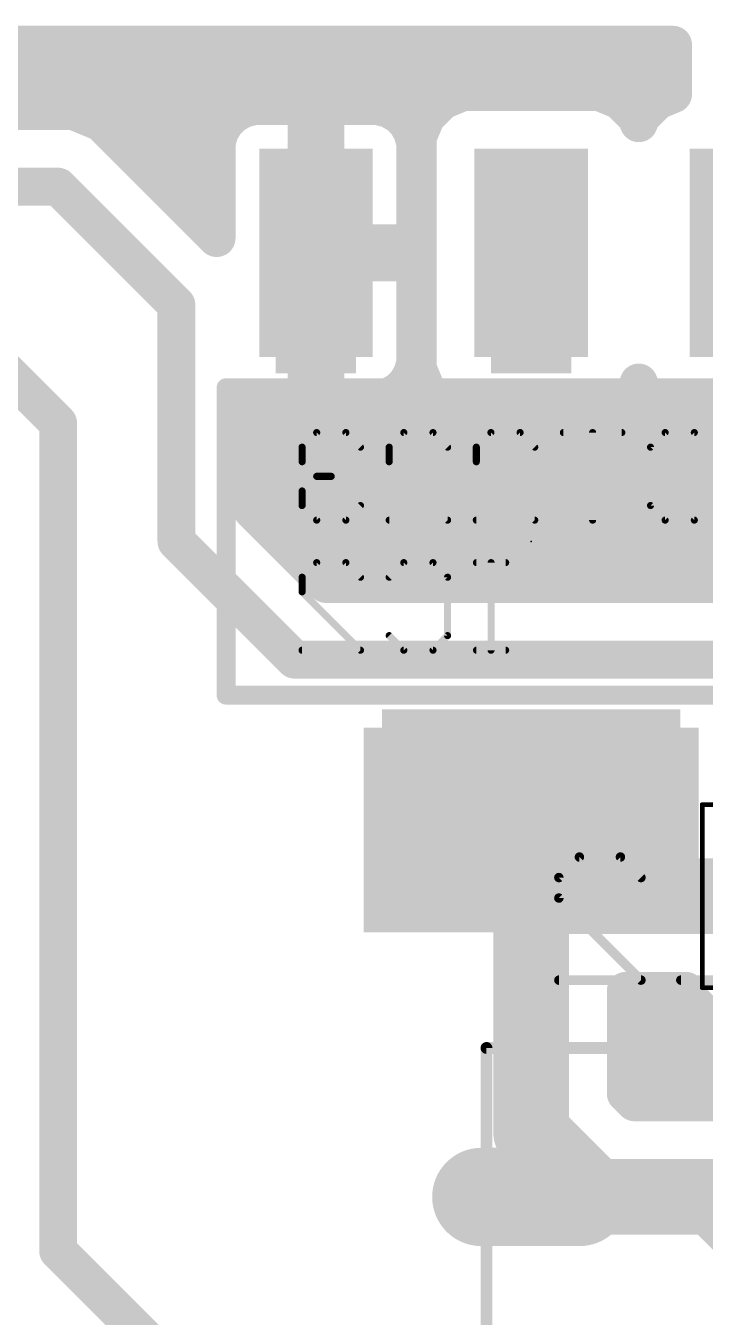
# Model space of a CAD drawing. Extents: x -0.2 to 52.3, y -1.5 to 54.9.
# Drawn here: x 17.43 to 24.73, y 22.15 to 36.02 of the extents above; entities that cross this region are included whole.
import ezdxf

# ---------------------------------------------------------------- set-up
doc = ezdxf.new("R2010")
doc.units = 0
for name, color, linetype in [('16', 175, 'CONTINUOUS'), ('17', 82, 'CONTINUOUS'), ('21', 253, 'CONTINUOUS'), ('22', 253, 'CONTINUOUS'), ('24', 7, 'CONTINUOUS'), ('26', 253, 'CONTINUOUS'), ('28', 253, 'CONTINUOUS'), ('40', 175, 'CONTINUOUS'), ('52', 253, 'CONTINUOUS')]:
    doc.layers.add(name, color=color, linetype=linetype)

# ---------------------------------------------------------------- blocks, each defined once
blk = doc.blocks.new('RECT')
blk.add_solid([(-0.5, -0.5), (0.5, -0.5), (-0.5, 0.5), (0.5, 0.5)])
blk = doc.blocks.new('OFFSETP100')
at = {"const_width": 1}
blk.add_lwpolyline([(0, 0), (1, 0)], dxfattribs=at)
at = {"const_width": 0.5}
for points in [[(0, 0.25, 1), (0, -0.25)], [(1, -0.25, 1), (1, 0.25)]]:
    blk.add_lwpolyline(points, format="xyb", dxfattribs=at)

msp = doc.modelspace()

# ---------------------------------------------------------------- linework, layer by layer
at = {"layer": '16'}
for points, const_width in [([(2.91, 35.7632), (24.384, 35.7632)], 0.4064), ([(2.9608, 35.814), (24.384, 35.814)], 0.4064), ([(24.384, 35.814), (24.384, 35.2826)], 0.4064), ([(2.5036, 35.3568), (24.384, 35.3568)], 0.4064), ([(22.1291, 35.306), (21.9051, 35.2132)], 0.4064), ([(23.5909, 35.306), (22.1291, 35.306)], 0.4064), ([(23.8149, 35.2132), (23.5909, 35.306)], 0.4064), ([(21.9051, 35.2132), (21.7336, 35.0417)], 0.4064), ([(23.9864, 35.0417), (23.8149, 35.2132)], 0.4064), ([(24.2165, 35.2132), (24.045, 35.0417)], 0.4064), ([(24.384, 35.2826), (24.2165, 35.2132)], 0.4064), ([(17.9417, 35.1028), (4.9183, 35.1028)], 0.4064), ([(18.2404, 34.9791), (17.9417, 35.1028)], 0.4064), ([(19.6583, 35.0622), (19.5731, 34.9771)], 0.4064), ([(19.7625, 35.1224), (19.6583, 35.0622)], 0.4064), ([(19.8788, 35.1536), (19.7625, 35.1224)], 0.4064), ([(20.447, 35.1536), (19.8788, 35.1536)], 0.4064), ([(20.447, 33.6804), (20.447, 35.1536)], 0.4064), ([(21.2184, 35.1536), (20.6502, 35.1536)], 0.4064), ([(20.6502, 35.1536), (20.6502, 33.6804)], 0.4064), ([(21.3347, 35.1224), (21.2184, 35.1536)], 0.4064), ([(21.4389, 35.0622), (21.3347, 35.1224)], 0.4064), ([(21.5241, 34.9771), (21.4389, 35.0622)], 0.4064), ([(21.7336, 35.0417), (21.6408, 34.8177)], 0.4064), ([(24.0157, 34.971), (23.9864, 35.0417)], 0.4064), ([(24.045, 35.0417), (24.0157, 34.971)], 0.4064), ([(18.4691, 34.7504), (18.2404, 34.9791)], 0.4064), ([(18.2691, 34.9504), (19.5577, 34.9504)], 0.4064), ([(19.5731, 34.9771), (19.513, 34.8729)], 0.4064), ([(20.447, 34.9504), (20.6502, 34.9504)], 0.4064), ([(21.5842, 34.8729), (21.5241, 34.9771)], 0.4064), ([(21.5395, 34.9504), (21.6958, 34.9504)], 0.4064), ([(19.4818, 33.7377), (18.4691, 34.7504)], 0.4064), ([(19.513, 34.8729), (19.4818, 34.7566)], 0.4064), ([(19.4818, 34.7566), (19.4818, 33.7377)], 0.4064), ([(21.6154, 34.7566), (21.5842, 34.8729)], 0.4064), ([(21.6154, 33.6804), (21.6154, 34.7566)], 0.4064), ([(21.6408, 34.8177), (21.6408, 32.3399)], 0.4064), ([(18.6755, 34.544), (19.4818, 34.544)], 0.4064), ([(20.447, 34.544), (20.6502, 34.544)], 0.4064), ([(21.6154, 34.544), (21.6408, 34.544)], 0.4064), ([(17.78, 34.29), (5.08, 34.29)], 0.4064), ([(19.05, 33.02), (17.78, 34.29)], 0.4064), ([(19.0819, 34.1376), (19.4818, 34.1376)], 0.4064), ([(20.447, 34.1376), (20.6502, 34.1376)], 0.4064), ([(21.6154, 34.1376), (21.6408, 34.1376)], 0.4064), ([(20.447, 33.7312), (20.6502, 33.7312)], 0.4064), ([(20.6502, 33.6804), (20.447, 33.6804)], 0.4064), ([(20.6502, 33.4772), (20.6502, 33.6804)], 0.4064), ([(20.6502, 33.6804), (21.6154, 33.6804)], 0.4064), ([(21.6154, 33.7312), (21.6408, 33.7312)], 0.4064), ([(20.447, 32.004), (20.447, 33.4772)], 0.4064), ([(20.447, 33.4772), (20.6502, 33.4772)], 0.4064), ([(20.6502, 33.4772), (20.6502, 32.004)], 0.4064), ([(21.6154, 33.4772), (20.6502, 33.4772)], 0.4064), ([(21.6154, 32.401), (21.6154, 33.4772)], 0.4064), ([(20.447, 33.3248), (20.6502, 33.3248)], 0.4064), ([(21.6154, 33.3248), (21.6408, 33.3248)], 0.4064), ([(17.78, 31.75), (16.51, 33.02)], 0.4064), ([(19.05, 30.48), (19.05, 33.02)], 0.4064), ([(20.447, 32.9184), (20.6502, 32.9184)], 0.4064), ([(21.6154, 32.9184), (21.6408, 32.9184)], 0.4064), ([(20.447, 32.512), (20.6502, 32.512)], 0.4064), ([(21.5842, 32.2847), (21.6154, 32.401)], 0.4064), ([(21.6154, 32.512), (21.6408, 32.512)], 0.4064), ([(21.5241, 32.1805), (21.5842, 32.2847)], 0.4064), ([(21.6408, 32.3399), (21.7336, 32.1159)], 0.4064), ([(21.4389, 32.0953), (21.5241, 32.1805)], 0.4064), ([(21.7336, 32.1159), (21.9051, 31.9444)], 0.4064), ([(23.8149, 31.9444), (23.9864, 32.1159)], 0.4064), ([(23.9864, 32.1159), (24.0157, 32.1866)], 0.4064), ([(24.0157, 32.1866), (24.045, 32.1159)], 0.4064), ([(24.045, 32.1159), (24.2165, 31.9444)], 0.4064), ([(19.8628, 30.8167), (19.8628, 32.0083)], 0.4064), ([(19.8628, 32.0083), (19.8788, 32.004)], 0.4064), ([(19.8788, 32.004), (20.447, 32.004)], 0.4064), ([(20.447, 32.1056), (20.6502, 32.1056)], 0.4064), ([(20.6502, 32.004), (21.2184, 32.004)], 0.4064), ([(21.2184, 32.004), (21.3347, 32.0352)], 0.4064), ([(21.3347, 32.0352), (21.4389, 32.0953)], 0.4064), ([(21.4492, 32.1056), (21.7439, 32.1056)], 0.4064), ([(23.9761, 32.1056), (24.0553, 32.1056)], 0.4064), ([(21.9051, 31.9444), (22.1291, 31.8516)], 0.4064), ([(22.1291, 31.8516), (23.5909, 31.8516)], 0.4064), ([(23.5909, 31.8516), (23.8149, 31.9444)], 0.4064), ([(24.2165, 31.9444), (24.4405, 31.8516)], 0.4064), ([(24.4405, 31.8516), (25.9023, 31.8516)], 0.4064), ([(17.78, 22.86), (17.78, 31.75)], 0.4064), ([(19.8628, 31.6992), (40.6148, 31.6992)], 0.4064), ([(19.8628, 31.2928), (40.5384, 31.2928)], 0.4064), ([(19.8628, 30.8864), (40.5384, 30.8864)], 0.4064), ([(20.6567, 30.0228), (19.8628, 30.8167)], 0.4064), ([(20.32, 29.21), (19.05, 30.48)], 0.4064), ([(20.1995, 30.48), (40.5384, 30.48)], 0.4064), ([(20.6059, 30.0736), (40.5384, 30.0736)], 0.4064), ([(34.4517, 30.0228), (20.6567, 30.0228)], 0.4064), ([(34.29, 29.21), (20.32, 29.21)], 0.4064), ([(22.86, 26.67), (22.86, 27.381)], 0.8128), ([(22.86, 24.13), (22.86, 26.67)], 0.8128), ([(25.72, 26.67), (22.86, 26.67)], 0.8128), ([(23.876, 24.5508), (23.876, 25.654)], 0.4064), ([(23.876, 25.654), (24.5204, 25.654)], 0.4064), ([(23.876, 25.6032), (24.5414, 25.6032)], 0.4064), ([(24.5204, 25.654), (24.5532, 25.5747)], 0.4064), ([(24.5532, 25.5747), (24.7247, 25.4032)], 0.4064), ([(24.7247, 25.4032), (24.9487, 25.3104)], 0.4064), ([(23.876, 25.1968), (35.5964, 25.1968)], 0.4064), ([(23.876, 24.7904), (36.0028, 24.7904)], 0.4064), ([(23.9708, 24.456), (23.876, 24.5508)], 0.4064), ([(25.0221, 24.456), (23.9708, 24.456)], 0.4064), ([(23.55, 23.44), (22.86, 24.13)], 0.8128), ([(23.38, 23.44), (23.55, 23.44)], 0.8128), ([(23.38, 23.44), (24.82, 23.44)], 0.8128), ([(24.82, 23.44), (25.4, 22.86)], 0.8128), ([(19.2, 21.44), (17.78, 22.86)], 0.4064)]:
    msp.add_lwpolyline(points, dxfattribs=dict(at, const_width=const_width))
for points, const_width in [([(24.4856, 35.814, 1), (24.2824, 35.814)], 0.2032), ([(24.384, 35.7124, 1), (24.384, 35.9156)], 0.2032), ([(24.384, 35.6616, 1), (24.384, 35.8648)], 0.2032), ([(22.1291, 35.4076, 1), (22.1291, 35.2044)], 0.2032), ([(22.168, 35.2121, 1), (22.0903, 35.3999)], 0.2032), ([(23.6297, 35.3999, 1), (23.552, 35.2121)], 0.2032), ([(23.5909, 35.2044, 1), (23.5909, 35.4076)], 0.2032), ([(24.384, 35.2552, 1), (24.384, 35.4584)], 0.2032), ([(21.8662, 35.3071, 1), (21.944, 35.1193)], 0.2032), ([(21.9769, 35.1413, 1), (21.8332, 35.285)], 0.2032), ([(23.8868, 35.285, 1), (23.7431, 35.1413)], 0.2032), ([(23.776, 35.1193, 1), (23.8538, 35.3071)], 0.2032), ([(24.1776, 35.3071, 1), (24.2554, 35.1193)], 0.2032), ([(24.2883, 35.1413, 1), (24.1446, 35.285)], 0.2032), ([(24.2824, 35.2826, 1), (24.4856, 35.2826)], 0.2032), ([(24.4229, 35.1887, 1), (24.3451, 35.3764)], 0.2032), ([(17.9806, 35.1967, 1), (17.9028, 35.0089)], 0.2032), ([(17.9417, 35.0012, 1), (17.9417, 35.2044)], 0.2032), ([(19.6075, 35.1502, 1), (19.7091, 34.9743)], 0.2032), ([(19.7301, 34.9904, 1), (19.5864, 35.1341)], 0.2032), ([(19.7362, 35.2206, 1), (19.7888, 35.0243)], 0.2032), ([(19.8133, 35.0345, 1), (19.7117, 35.2104)], 0.2032), ([(19.8788, 35.2552, 1), (19.8788, 35.052)], 0.2032), ([(19.9051, 35.0555, 1), (19.8525, 35.2517)], 0.2032), ([(20.5486, 35.1536, 1), (20.3454, 35.1536)], 0.2032), ([(20.447, 35.052, 1), (20.447, 35.2552)], 0.2032), ([(20.6502, 35.2552, 1), (20.6502, 35.052)], 0.2032), ([(20.7518, 35.1536, 1), (20.5486, 35.1536)], 0.2032), ([(21.2447, 35.2517, 1), (21.1921, 35.0555)], 0.2032), ([(21.2184, 35.052, 1), (21.2184, 35.2552)], 0.2032), ([(21.3855, 35.2104, 1), (21.2839, 35.0345)], 0.2032), ([(21.3084, 35.0243, 1), (21.361, 35.2206)], 0.2032), ([(21.5108, 35.1341, 1), (21.3671, 34.9904)], 0.2032), ([(21.3881, 34.9743, 1), (21.4897, 35.1502)], 0.2032), ([(21.8275, 35.0028, 1), (21.6397, 35.0806)], 0.2032), ([(24.0803, 35.0806, 1), (23.8925, 35.0028)], 0.2032), ([(24.1389, 35.0028, 1), (23.9511, 35.0806)], 0.2032), ([(18.3123, 35.0509, 1), (18.1686, 34.9072)], 0.2032), ([(18.2691, 35.052, 1), (18.2691, 34.8488)], 0.2032), ([(18.2015, 34.8852, 1), (18.2793, 35.0729)], 0.2032), ([(19.5013, 35.049, 1), (19.645, 34.9053)], 0.2032), ([(19.6611, 34.9263, 1), (19.4852, 35.0279)], 0.2032), ([(19.5577, 34.8488, 1), (19.5577, 35.052)], 0.2032), ([(20.447, 35.052, 1), (20.447, 34.8488)], 0.2032), ([(20.6502, 34.8488, 1), (20.6502, 35.052)], 0.2032), ([(21.612, 35.0279, 1), (21.4361, 34.9263)], 0.2032), ([(21.5395, 35.052, 1), (21.5395, 34.8488)], 0.2032), ([(21.4522, 34.9053, 1), (21.5959, 35.049)], 0.2032), ([(21.6618, 35.1136, 1), (21.8054, 34.9699)], 0.2032), ([(21.6958, 34.8488, 1), (21.6958, 35.052)], 0.2032), ([(23.9218, 35.0098, 1), (24.1096, 34.9321)], 0.2032), ([(23.9145, 34.9699, 1), (24.0582, 35.1136)], 0.2032), ([(23.9218, 34.9321, 1), (24.1096, 35.0098)], 0.2032), ([(23.9732, 35.1136, 1), (24.1168, 34.9699)], 0.2032), ([(18.5409, 34.8223, 1), (18.3972, 34.6786)], 0.2032), ([(19.5834, 34.7566, 1), (19.3802, 34.7566)], 0.2032), ([(19.425, 34.9237, 1), (19.6009, 34.8221)], 0.2032), ([(19.6111, 34.8466, 1), (19.4148, 34.8992)], 0.2032), ([(21.6824, 34.8992, 1), (21.4861, 34.8466)], 0.2032), ([(21.4963, 34.8221, 1), (21.6722, 34.9237)], 0.2032), ([(21.717, 34.7566, 1), (21.5138, 34.7566)], 0.2032), ([(21.7424, 34.8177, 1), (21.5392, 34.8177)], 0.2032), ([(21.5469, 34.8565, 1), (21.7347, 34.7788)], 0.2032), ([(18.3972, 34.6786, 1), (18.5409, 34.8223)], 0.2032), ([(19.3837, 34.7829, 1), (19.5799, 34.7303)], 0.2032), ([(21.5173, 34.7303, 1), (21.7135, 34.7829)], 0.2032), ([(18.6755, 34.6456, 1), (18.6755, 34.4424)], 0.2032), ([(19.4818, 34.4424, 1), (19.4818, 34.6456)], 0.2032), ([(20.447, 34.6456, 1), (20.447, 34.4424)], 0.2032), ([(20.6502, 34.4424, 1), (20.6502, 34.6456)], 0.2032), ([(21.6154, 34.6456, 1), (21.6154, 34.4424)], 0.2032), ([(21.6408, 34.4424, 1), (21.6408, 34.6456)], 0.2032), ([(17.8518, 34.3618, 1), (17.7082, 34.2182)], 0.2032), ([(17.78, 34.1884, 1), (17.78, 34.3916)], 0.2032), ([(19.0819, 34.2392, 1), (19.0819, 34.036)], 0.2032), ([(19.4818, 34.036, 1), (19.4818, 34.2392)], 0.2032), ([(20.447, 34.2392, 1), (20.447, 34.036)], 0.2032), ([(20.6502, 34.036, 1), (20.6502, 34.2392)], 0.2032), ([(21.6154, 34.2392, 1), (21.6154, 34.036)], 0.2032), ([(21.6408, 34.036, 1), (21.6408, 34.2392)], 0.2032), ([(19.3802, 33.7377, 1), (19.5834, 33.7377)], 0.2032), ([(19.41, 33.6658, 1), (19.5536, 33.8095)], 0.2032), ([(20.447, 33.8328, 1), (20.447, 33.6296)], 0.2032), ([(20.447, 33.782, 1), (20.447, 33.5788)], 0.2032), ([(20.7518, 33.6804, 1), (20.5486, 33.6804)], 0.2032), ([(20.6502, 33.782, 1), (20.6502, 33.5788)], 0.2032), ([(20.6502, 33.6296, 1), (20.6502, 33.8328)], 0.2032), ([(20.6502, 33.5788, 1), (20.6502, 33.782)], 0.2032), ([(21.6154, 33.8328, 1), (21.6154, 33.6296)], 0.2032), ([(21.6154, 33.5788, 1), (21.6154, 33.782)], 0.2032), ([(21.6408, 33.6296, 1), (21.6408, 33.8328)], 0.2032), ([(20.3454, 33.6804, 1), (20.5486, 33.6804)], 0.2032), ([(20.5486, 33.6804, 1), (20.7518, 33.6804)], 0.2032), ([(21.5138, 33.6804, 1), (21.717, 33.6804)], 0.2032), ([(20.5486, 33.4772, 1), (20.3454, 33.4772)], 0.2032), ([(20.447, 33.5788, 1), (20.447, 33.3756)], 0.2032), ([(20.7518, 33.4772, 1), (20.5486, 33.4772)], 0.2032), ([(20.6502, 33.5788, 1), (20.6502, 33.3756)], 0.2032), ([(20.5486, 33.4772, 1), (20.7518, 33.4772)], 0.2032), ([(20.6502, 33.3756, 1), (20.6502, 33.5788)], 0.2032), ([(21.717, 33.4772, 1), (21.5138, 33.4772)], 0.2032), ([(21.6154, 33.3756, 1), (21.6154, 33.5788)], 0.2032), ([(20.447, 33.4264, 1), (20.447, 33.2232)], 0.2032), ([(20.6502, 33.2232, 1), (20.6502, 33.4264)], 0.2032), ([(21.6154, 33.4264, 1), (21.6154, 33.2232)], 0.2032), ([(21.6408, 33.2232, 1), (21.6408, 33.4264)], 0.2032), ([(19.1516, 33.02, 1), (18.9484, 33.02)], 0.2032), ([(18.9782, 32.9482, 1), (19.1218, 33.0918)], 0.2032), ([(20.447, 33.02, 1), (20.447, 32.8168)], 0.2032), ([(20.6502, 32.8168, 1), (20.6502, 33.02)], 0.2032), ([(21.6154, 33.02, 1), (21.6154, 32.8168)], 0.2032), ([(21.6408, 32.8168, 1), (21.6408, 33.02)], 0.2032), ([(20.447, 32.6136, 1), (20.447, 32.4104)], 0.2032), ([(20.6502, 32.4104, 1), (20.6502, 32.6136)], 0.2032), ([(21.6154, 32.6136, 1), (21.6154, 32.4104)], 0.2032), ([(21.7135, 32.3747, 1), (21.5173, 32.4273)], 0.2032), ([(21.6408, 32.4104, 1), (21.6408, 32.6136)], 0.2032), ([(21.6722, 32.2339, 1), (21.4963, 32.3355)], 0.2032), ([(21.5138, 32.401, 1), (21.717, 32.401)], 0.2032), ([(21.7347, 32.3788, 1), (21.5469, 32.3011)], 0.2032), ([(21.4361, 32.2313, 1), (21.612, 32.1297)], 0.2032), ([(21.5959, 32.1086, 1), (21.4522, 32.2523)], 0.2032), ([(21.4861, 32.311, 1), (21.6824, 32.2584)], 0.2032), ([(21.5392, 32.3399, 1), (21.7424, 32.3399)], 0.2032), ([(21.8054, 32.1877, 1), (21.6618, 32.044)], 0.2032), ([(24.1096, 32.2255, 1), (23.9218, 32.1478)], 0.2032), ([(24.0582, 32.044, 1), (23.9145, 32.1877)], 0.2032), ([(24.1096, 32.1478, 1), (23.9218, 32.2255)], 0.2032), ([(24.1168, 32.1877, 1), (23.9732, 32.044)], 0.2032), ([(19.9644, 32.0083, 1), (19.7612, 32.0083)], 0.2032), ([(19.8891, 32.1064, 1), (19.8365, 31.9102)], 0.2032), ([(19.8788, 32.1056, 1), (19.8788, 31.9024)], 0.2032), ([(19.8525, 31.9059, 1), (19.9051, 32.1021)], 0.2032), ([(20.447, 32.2072, 1), (20.447, 32.004)], 0.2032), ([(20.447, 31.9024, 1), (20.447, 32.1056)], 0.2032), ([(20.6502, 32.1056, 1), (20.6502, 31.9024)], 0.2032), ([(20.6502, 32.004, 1), (20.6502, 32.2072)], 0.2032), ([(21.1921, 32.1021, 1), (21.2447, 31.9059)], 0.2032), ([(21.2184, 31.9024, 1), (21.2184, 32.1056)], 0.2032), ([(21.2839, 32.1231, 1), (21.3855, 31.9472)], 0.2032), ([(21.361, 31.937, 1), (21.3084, 32.1333)], 0.2032), ([(21.3671, 32.1672, 1), (21.5108, 32.0235)], 0.2032), ([(21.4492, 32.2072, 1), (21.4492, 32.004)], 0.2032), ([(21.4897, 32.0074, 1), (21.3881, 32.1833)], 0.2032), ([(21.6397, 32.077, 1), (21.8275, 32.1548)], 0.2032), ([(21.7439, 32.004, 1), (21.7439, 32.2072)], 0.2032), ([(23.9761, 32.2072, 1), (23.9761, 32.004)], 0.2032), ([(23.8925, 32.1548, 1), (24.0803, 32.077)], 0.2032), ([(23.9511, 32.077, 1), (24.1389, 32.1548)], 0.2032), ([(24.0553, 32.004, 1), (24.0553, 32.2072)], 0.2032), ([(20.3454, 32.004, 1), (20.5486, 32.004)], 0.2032), ([(20.5486, 32.004, 1), (20.7518, 32.004)], 0.2032), ([(21.944, 32.0383, 1), (21.8662, 31.8505)], 0.2032), ([(21.8332, 31.8726, 1), (21.9769, 32.0162)], 0.2032), ([(22.1291, 31.9532, 1), (22.1291, 31.75)], 0.2032), ([(22.0903, 31.7577, 1), (22.168, 31.9455)], 0.2032), ([(23.552, 31.9455, 1), (23.6297, 31.7577)], 0.2032), ([(23.5909, 31.75, 1), (23.5909, 31.9532)], 0.2032), ([(23.7431, 32.0162, 1), (23.8868, 31.8726)], 0.2032), ([(23.8538, 31.8505, 1), (23.776, 32.0383)], 0.2032), ([(24.2554, 32.0383, 1), (24.1776, 31.8505)], 0.2032), ([(24.1446, 31.8726, 1), (24.2883, 32.0162)], 0.2032), ([(24.4405, 31.9532, 1), (24.4405, 31.75)], 0.2032), ([(24.4017, 31.7577, 1), (24.4794, 31.9455)], 0.2032), ([(17.8816, 31.75, 1), (17.6784, 31.75)], 0.2032), ([(17.7082, 31.6782, 1), (17.8518, 31.8218)], 0.2032), ([(19.8628, 31.8008, 1), (19.8628, 31.5976)], 0.2032), ([(19.8628, 31.3944, 1), (19.8628, 31.1912)], 0.2032), ([(19.8628, 30.988, 1), (19.8628, 30.7848)], 0.2032), ([(19.9346, 30.8885, 1), (19.791, 30.7448)], 0.2032), ([(19.7612, 30.8167, 1), (19.9644, 30.8167)], 0.2032), ([(19.1218, 30.5518, 1), (18.9782, 30.4082)], 0.2032), ([(20.1995, 30.5816, 1), (20.1995, 30.3784)], 0.2032), ([(18.9484, 30.48, 1), (19.1516, 30.48)], 0.2032), ([(20.6059, 30.1752, 1), (20.6059, 29.972)], 0.2032), ([(20.6567, 30.1244, 1), (20.6567, 29.9212)], 0.2032), ([(20.5848, 29.951, 1), (20.7285, 30.0946)], 0.2032), ([(20.32, 29.3116, 1), (20.32, 29.1084)], 0.2032), ([(20.2482, 29.1382, 1), (20.3918, 29.2818)], 0.2032), ([(23.0632, 27.381, 1), (22.6568, 27.381)], 0.4064), ([(23.0632, 26.67, 1), (22.6568, 26.67)], 0.4064), ([(22.86, 26.8732, 1), (22.86, 26.4668)], 0.4064), ([(22.6568, 26.67, 1), (23.0632, 26.67)], 0.4064), ([(23.9776, 25.654, 1), (23.7744, 25.654)], 0.2032), ([(23.876, 25.7556, 1), (23.876, 25.5524)], 0.2032), ([(23.876, 25.7048, 1), (23.876, 25.5016)], 0.2032), ([(24.6142, 25.6929, 1), (24.4265, 25.6151)], 0.2032), ([(24.5204, 25.5524, 1), (24.5204, 25.7556)], 0.2032), ([(24.5414, 25.5016, 1), (24.5414, 25.7048)], 0.2032), ([(24.625, 25.6465, 1), (24.4814, 25.5028)], 0.2032), ([(24.4593, 25.5358, 1), (24.6471, 25.6136)], 0.2032), ([(24.7636, 25.4971, 1), (24.6858, 25.3093)], 0.2032), ([(24.6528, 25.3314, 1), (24.7965, 25.475)], 0.2032), ([(23.876, 25.2984, 1), (23.876, 25.0952)], 0.2032), ([(23.876, 24.892, 1), (23.876, 24.6888)], 0.2032), ([(23.9478, 24.6227, 1), (23.8042, 24.479)], 0.2032), ([(23.7744, 24.5508, 1), (23.9776, 24.5508)], 0.2032), ([(23.9708, 24.5576, 1), (23.9708, 24.3544)], 0.2032), ([(23.899, 24.3842, 1), (24.0427, 24.5278)], 0.2032), ([(23.0037, 24.2737, 1), (22.7163, 23.9863)], 0.4064), ([(22.6568, 24.13, 1), (23.0632, 24.13)], 0.4064), ([(23.38, 23.6432, 1), (23.38, 23.2368)], 0.4064), ([(23.38, 23.6432, 1), (23.38, 23.2368)], 0.4064), ([(23.4063, 23.2963, 1), (23.6937, 23.5837)], 0.4064), ([(23.55, 23.2368, 1), (23.55, 23.6432)], 0.4064), ([(24.9637, 23.5837, 1), (24.6763, 23.2963)], 0.4064), ([(24.82, 23.2368, 1), (24.82, 23.6432)], 0.4064), ([(17.8518, 22.9318, 1), (17.7082, 22.7882)], 0.2032), ([(17.6784, 22.86, 1), (17.8816, 22.86)], 0.2032)]:
    msp.add_lwpolyline(points, format="xyb", dxfattribs=dict(at, const_width=const_width))
at = {"layer": '21', "const_width": 0.0635}
for points in [[(22.38, 25.0718, 1), (22.38, 25.0083)], [(22.4118, 25.04, 1), (22.3483, 25.04)]]:
    msp.add_lwpolyline(points, format="xyb", dxfattribs=at)
at = {"layer": '21', "const_width": 0.127}
for points in [[(38.38, 25.04), (22.38, 25.04)], [(22.38, 25.04), (22.38, 6.84)]]:
    msp.add_lwpolyline(points, dxfattribs=at)
at = {"layer": '22', "const_width": 0.2032}
for points in [[(26.1366, 32.131), (19.5834, 32.131)], [(19.5834, 32.131), (19.5834, 28.829)], [(19.5834, 28.829), (26.1366, 28.829)]]:
    msp.add_lwpolyline(points, dxfattribs=at)
at = {"layer": '22', "const_width": 0.1016}
for points in [[(19.5834, 32.1818, 1), (19.5834, 32.0802)], [(19.6342, 32.131, 1), (19.5326, 32.131)], [(19.5834, 28.8798, 1), (19.5834, 28.7782)], [(19.5326, 28.829, 1), (19.6342, 28.829)]]:
    msp.add_lwpolyline(points, format="xyb", dxfattribs=at)
at = {"layer": '24'}
msp.add_point((22.86, 30.48), dxfattribs=at)
at = {"layer": '26', "const_width": 0.0762}
for points in [[(20.3999, 30.0954), (20.5566, 30.2522)], [(20.5566, 30.2522), (20.8702, 30.2522)], [(20.8702, 30.2522), (21.0269, 30.0954)], [(21.3354, 30.0954), (21.4921, 30.2522)], [(21.4921, 30.2522), (21.8057, 30.2522)], [(21.8057, 30.2522), (21.9624, 30.0954)], [(22.5861, 30.2522), (22.2726, 30.2522)], [(22.4294, 29.3116), (22.4294, 30.2522)], [(20.3999, 29.9387), (20.3999, 30.0954)], [(21.9624, 30.0954), (21.9624, 29.4684)], [(21.0269, 29.3116), (20.3999, 29.9387)], [(21.4921, 29.3116), (21.3354, 29.4684)], [(21.9624, 29.4684), (21.8057, 29.3116)], [(20.3999, 29.3116), (21.0269, 29.3116)], [(21.8057, 29.3116), (21.4921, 29.3116)], [(22.5861, 29.3116), (22.2726, 29.3116)]]:
    msp.add_lwpolyline(points, dxfattribs=at)
at = {"layer": '26', "const_width": 0.0381}
for points in [[(20.5566, 30.2713, 1), (20.5566, 30.2332)], [(20.5701, 30.2387, 1), (20.5432, 30.2657)], [(20.8836, 30.2657, 1), (20.8567, 30.2387)], [(20.8702, 30.2332, 1), (20.8702, 30.2713)], [(21.4921, 30.2713, 1), (21.4921, 30.2332)], [(21.5056, 30.2387, 1), (21.4787, 30.2657)], [(21.8191, 30.2657, 1), (21.7922, 30.2387)], [(21.8057, 30.2332, 1), (21.8057, 30.2713)], [(22.2726, 30.2713, 1), (22.2726, 30.2332)], [(22.4484, 30.2522, 1), (22.4103, 30.2522)], [(22.5861, 30.2332, 1), (22.5861, 30.2713)], [(20.4189, 30.0954, 1), (20.3808, 30.0954)], [(20.3864, 30.1089, 1), (20.4133, 30.082)], [(21.0135, 30.082, 1), (21.0404, 30.1089)], [(21.3219, 30.1089, 1), (21.3488, 30.082)], [(21.9815, 30.0954, 1), (21.9434, 30.0954)], [(21.949, 30.082, 1), (21.9759, 30.1089)], [(20.4133, 29.9521, 1), (20.3864, 29.9252)], [(20.3808, 29.9387, 1), (20.4189, 29.9387)], [(21.3488, 29.4818, 1), (21.3219, 29.4549)], [(21.9434, 29.4684, 1), (21.9815, 29.4684)], [(21.9759, 29.4549, 1), (21.949, 29.4818)], [(20.3999, 29.3307, 1), (20.3999, 29.2926)], [(21.0135, 29.2981, 1), (21.0404, 29.3251)], [(21.0269, 29.2926, 1), (21.0269, 29.3307)], [(21.4921, 29.3307, 1), (21.4921, 29.2926)], [(21.4787, 29.2981, 1), (21.5056, 29.3251)], [(21.7922, 29.3251, 1), (21.8191, 29.2981)], [(21.8057, 29.2926, 1), (21.8057, 29.3307)], [(22.2726, 29.3307, 1), (22.2726, 29.2926)], [(22.4103, 29.3116, 1), (22.4484, 29.3116)], [(22.5861, 29.2926, 1), (22.5861, 29.3307)]]:
    msp.add_lwpolyline(points, format="xyb", dxfattribs=at)
at = {"layer": '28'}
for points, const_width in [([(20.5566, 31.6492), (20.3999, 31.4924)], 0.0762), ([(20.8702, 31.6492), (20.5566, 31.6492)], 0.0762), ([(21.0269, 31.4924), (20.8702, 31.6492)], 0.0762), ([(21.3354, 31.4924), (21.4921, 31.6492)], 0.0762), ([(21.4921, 31.6492), (21.8057, 31.6492)], 0.0762), ([(21.8057, 31.6492), (21.9624, 31.4924)], 0.0762), ([(22.2709, 31.4924), (22.4277, 31.6492)], 0.0762), ([(22.4277, 31.6492), (22.7412, 31.6492)], 0.0762), ([(22.7412, 31.6492), (22.898, 31.4924)], 0.0762), ([(23.8335, 31.6492), (23.2064, 31.6492)], 0.0762), ([(23.52, 30.7086), (23.52, 31.6492)], 0.0762), ([(24.1419, 31.4924), (24.2987, 31.6492)], 0.0762), ([(24.2987, 31.6492), (24.6122, 31.6492)], 0.0762), ([(24.6122, 31.6492), (24.769, 31.4924)], 0.0762), ([(20.3999, 31.4924), (20.3999, 31.3357)], 0.0762), ([(21.3354, 31.3357), (21.3354, 31.4924)], 0.0762), ([(22.2709, 31.3357), (22.2709, 31.4924)], 0.0762), ([(24.1419, 30.8654), (24.1419, 31.4924)], 0.0762), ([(20.3999, 31.3357), (20.5566, 31.1789)], 0.0762), ([(21.9624, 30.7086), (21.3354, 31.3357)], 0.0762), ([(22.898, 30.7086), (22.2709, 31.3357)], 0.0762), ([(20.5566, 31.1789), (20.3999, 31.0221)], 0.0762), ([(20.5566, 31.1789), (20.7134, 31.1789)], 0.0762), ([(20.3999, 31.0221), (20.3999, 30.8654)], 0.0762), ([(20.3999, 30.8654), (20.5566, 30.7086)], 0.0762), ([(20.8702, 30.7086), (21.0269, 30.8654)], 0.0762), ([(24.2987, 30.7086), (24.1419, 30.8654)], 0.0762), ([(24.769, 30.8654), (24.6122, 30.7086)], 0.0762), ([(20.5566, 30.7086), (20.8702, 30.7086)], 0.0762), ([(21.3354, 30.7086), (21.9624, 30.7086)], 0.0762), ([(22.2709, 30.7086), (22.898, 30.7086)], 0.0762), ([(24.6122, 30.7086), (24.2987, 30.7086)], 0.0762), ([(23.1577, 26.87), (23.378, 27.0903)], 0.1016), ([(23.378, 27.0903), (23.8186, 27.0903)], 0.1016), ([(23.8186, 27.0903), (24.0389, 26.87)], 0.1016), ([(23.1577, 26.6497), (23.1577, 26.87)], 0.1016), ([(24.0389, 25.7684), (23.1577, 26.6497)], 0.1016), ([(23.1577, 25.7684), (24.0389, 25.7684)], 0.1016), ([(25.3487, 25.7684), (24.4674, 25.7684)], 0.1016)]:
    msp.add_lwpolyline(points, dxfattribs=dict(at, const_width=const_width))
for points, const_width in [([(20.5566, 31.6683, 1), (20.5566, 31.6302)], 0.0381), ([(20.5701, 31.6357, 1), (20.5432, 31.6627)], 0.0381), ([(20.8836, 31.6627, 1), (20.8567, 31.6357)], 0.0381), ([(20.8702, 31.6302, 1), (20.8702, 31.6683)], 0.0381), ([(21.4921, 31.6683, 1), (21.4921, 31.6302)], 0.0381), ([(21.5056, 31.6357, 1), (21.4787, 31.6627)], 0.0381), ([(21.8192, 31.6627, 1), (21.7922, 31.6357)], 0.0381), ([(21.8057, 31.6302, 1), (21.8057, 31.6683)], 0.0381), ([(22.4277, 31.6683, 1), (22.4277, 31.6302)], 0.0381), ([(22.4411, 31.6357, 1), (22.4142, 31.6627)], 0.0381), ([(22.7547, 31.6627, 1), (22.7277, 31.6357)], 0.0381), ([(22.7412, 31.6302, 1), (22.7412, 31.6683)], 0.0381), ([(23.2064, 31.6683, 1), (23.2064, 31.6302)], 0.0381), ([(23.539, 31.6492, 1), (23.5009, 31.6492)], 0.0381), ([(23.8335, 31.6302, 1), (23.8335, 31.6683)], 0.0381), ([(24.2987, 31.6683, 1), (24.2987, 31.6302)], 0.0381), ([(24.3122, 31.6357, 1), (24.2852, 31.6627)], 0.0381), ([(24.6257, 31.6627, 1), (24.5988, 31.6357)], 0.0381), ([(24.6122, 31.6302, 1), (24.6122, 31.6683)], 0.0381), ([(20.4189, 31.4924, 1), (20.3808, 31.4924)], 0.0381), ([(20.3864, 31.5059, 1), (20.4133, 31.479)], 0.0381), ([(21.0135, 31.479, 1), (21.0404, 31.5059)], 0.0381), ([(21.3544, 31.4924, 1), (21.3163, 31.4924)], 0.0381), ([(21.3219, 31.5059, 1), (21.3488, 31.479)], 0.0381), ([(21.949, 31.479, 1), (21.9759, 31.5059)], 0.0381), ([(22.2899, 31.4924, 1), (22.2518, 31.4924)], 0.0381), ([(22.2574, 31.5059, 1), (22.2844, 31.479)], 0.0381), ([(22.8845, 31.479, 1), (22.9114, 31.5059)], 0.0381), ([(24.161, 31.4924, 1), (24.1229, 31.4924)], 0.0381), ([(24.1285, 31.5059, 1), (24.1554, 31.479)], 0.0381), ([(20.4133, 31.3491, 1), (20.3864, 31.3222)], 0.0381), ([(20.3808, 31.3357, 1), (20.4189, 31.3357)], 0.0381), ([(21.3163, 31.3357, 1), (21.3544, 31.3357)], 0.0381), ([(21.3488, 31.3491, 1), (21.3219, 31.3222)], 0.0381), ([(22.2518, 31.3357, 1), (22.2899, 31.3357)], 0.0381), ([(22.2844, 31.3491, 1), (22.2574, 31.3222)], 0.0381), ([(20.5566, 31.198, 1), (20.5566, 31.1599)], 0.0381), ([(20.5701, 31.1654, 1), (20.5432, 31.1924)], 0.0381), ([(20.5432, 31.1654, 1), (20.5701, 31.1924)], 0.0381), ([(20.7134, 31.1599, 1), (20.7134, 31.198)], 0.0381), ([(20.4189, 31.0221, 1), (20.3808, 31.0221)], 0.0381), ([(20.3864, 31.0356, 1), (20.4133, 31.0087)], 0.0381), ([(20.4133, 30.8788, 1), (20.3864, 30.8519)], 0.0381), ([(20.3808, 30.8654, 1), (20.4189, 30.8654)], 0.0381), ([(21.0404, 30.8519, 1), (21.0135, 30.8788)], 0.0381), ([(24.1554, 30.8788, 1), (24.1285, 30.8519)], 0.0381), ([(24.1229, 30.8654, 1), (24.161, 30.8654)], 0.0381), ([(20.5566, 30.7277, 1), (20.5566, 30.6896)], 0.0381), ([(20.5432, 30.6951, 1), (20.5701, 30.7221)], 0.0381), ([(20.8567, 30.7221, 1), (20.8836, 30.6951)], 0.0381), ([(20.8702, 30.6896, 1), (20.8702, 30.7277)], 0.0381), ([(21.3354, 30.7277, 1), (21.3354, 30.6896)], 0.0381), ([(21.949, 30.6951, 1), (21.9759, 30.7221)], 0.0381), ([(21.9624, 30.6896, 1), (21.9624, 30.7277)], 0.0381), ([(22.2709, 30.7277, 1), (22.2709, 30.6896)], 0.0381), ([(22.8845, 30.6951, 1), (22.9114, 30.7221)], 0.0381), ([(22.898, 30.6896, 1), (22.898, 30.7277)], 0.0381), ([(23.5009, 30.7086, 1), (23.539, 30.7086)], 0.0381), ([(24.2987, 30.7277, 1), (24.2987, 30.6896)], 0.0381), ([(24.2852, 30.6951, 1), (24.3122, 30.7221)], 0.0381), ([(24.5988, 30.7221, 1), (24.6257, 30.6951)], 0.0381), ([(24.6122, 30.6896, 1), (24.6122, 30.7277)], 0.0381), ([(23.378, 27.1157, 1), (23.378, 27.0649)], 0.0508), ([(23.3959, 27.0724, 1), (23.36, 27.1083)], 0.0508), ([(23.8366, 27.1083, 1), (23.8007, 27.0724)], 0.0508), ([(23.8186, 27.0649, 1), (23.8186, 27.1157)], 0.0508), ([(23.1831, 26.87, 1), (23.1322, 26.87)], 0.0508), ([(23.1397, 26.888, 1), (23.1756, 26.852)], 0.0508), ([(24.021, 26.852, 1), (24.0569, 26.888)], 0.0508), ([(23.1322, 26.6497, 1), (23.1831, 26.6497)], 0.0508), ([(23.1756, 26.6676, 1), (23.1397, 26.6317)], 0.0508), ([(23.1577, 25.7938, 1), (23.1577, 25.743)], 0.0508), ([(24.021, 25.7504, 1), (24.0569, 25.7864)], 0.0508), ([(24.0389, 25.743, 1), (24.0389, 25.7938)], 0.0508), ([(24.4674, 25.7938, 1), (24.4674, 25.743)], 0.0508)]:
    msp.add_lwpolyline(points, format="xyb", dxfattribs=dict(at, const_width=const_width))
at = {"layer": '40', "const_width": 0.0508}
for points in [[(28.643, 27.653), (24.697, 27.653)], [(24.697, 27.653), (24.697, 25.687)], [(24.697, 25.687), (28.643, 25.687)]]:
    msp.add_lwpolyline(points, dxfattribs=at)
at = {"layer": '40', "const_width": 0.0254}
for points in [[(24.697, 27.6657, 1), (24.697, 27.6403)], [(24.7097, 27.653, 1), (24.6843, 27.653)], [(24.697, 25.6997, 1), (24.697, 25.6743)], [(24.6843, 25.687, 1), (24.7097, 25.687)]]:
    msp.add_lwpolyline(points, format="xyb", dxfattribs=at)

# ---------------------------------------------------------------- block references
at = {"layer": '16'}
for p, xscale, yscale in [((20.5486, 33.5788), 1.2192, 2.2352), ((22.86, 33.5788), 1.2192, 2.2352), ((25.1714, 33.5788), 1.2192, 2.2352), ((22.86, 27.381), 3.6, 2.2)]:
    msp.add_blockref('RECT', p, dxfattribs=dict(at, xscale=xscale, yscale=yscale))
at = {"layer": '17', "xscale": 1.0556, "yscale": 1.0556, "rotation": 180}
msp.add_blockref('OFFSETP100', (23.38, 23.44), dxfattribs=at)
msp.add_blockref('OFFSETP100', (23.38, 23.44), dxfattribs=at)
at = {"layer": '52', "yscale": 1.8542}
for p, xscale in [((20.5486, 33.2105), 0.8636), ((20.5486, 33.2105), 0.8636), ((22.86, 33.2105), 0.8636), ((22.86, 33.2105), 0.8636), ((22.86, 27.7495), 3.2004), ((22.86, 27.7495), 3.2004)]:
    msp.add_blockref('RECT', p, dxfattribs=dict(at, xscale=xscale))

doc.saveas('drawing.dxf')
